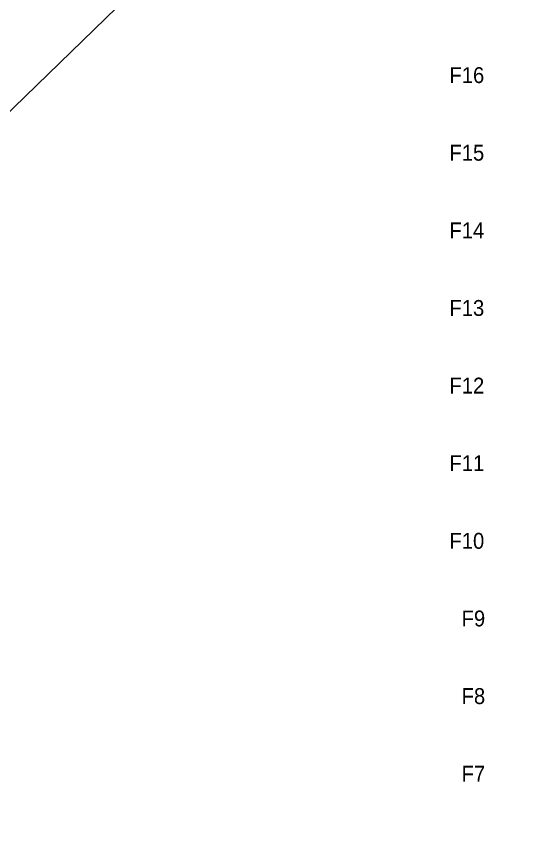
# Model space of a CAD drawing. Header units: millimetres. Extents: x 49323 to 538172, y -39336 to 181761.
# Drawn here: x 138522 to 168255, y 42264 to 89028 of the extents above; entities that cross this region are included whole.
import ezdxf

# ---------------------------------------------------------------- set-up
doc = ezdxf.new("R2010")
doc.units = ezdxf.units.MM
doc.layers.get('0').update_dxf_attribs({"lineweight": 20})
doc.layers.add('NDC_S_DIM', color=1, linetype='Continuous', lineweight=15)
doc.styles.add('DrawingTitle', font='FRADM.TTF', dxfattribs={"width": 0.95})

msp = doc.modelspace()

# ---------------------------------------------------------------- linework, layer by layer
at = {"layer": 'NDC_S_DIM', "ltscale": 40}
msp.add_lwpolyline([(239091.8, 181761), (49322.6, -2647.5)], dxfattribs=at)

# ---------------------------------------------------------------- texts
at = {"color": 6, "char_height": 900, "width": 4481.166, "attachment_point": 1, "style": 'DrawingTitle'}
for s, insert in [('F16', (163041.4, 86155.9)), ('F15', (163041.4, 81755.9)), ('F14', (163041.4, 77355.9)), ('F13', (163041.4, 72955.9)), ('F12', (163041.4, 68555.9)), ('F11', (163041.4, 64155.9)), ('F10', (163041.4, 59755.9)), ('F9', (163731, 55355.9))]:
    msp.add_mtext(s, dxfattribs=dict(at, insert=insert))
at = {"color": 1, "char_height": 900, "width": 4481.166, "attachment_point": 1, "style": 'DrawingTitle'}
for s, insert in [('F8', (163731, 50955.9)), ('F7', (163731, 46555.9))]:
    msp.add_mtext(s, dxfattribs=dict(at, insert=insert))

doc.saveas('drawing.dxf')
